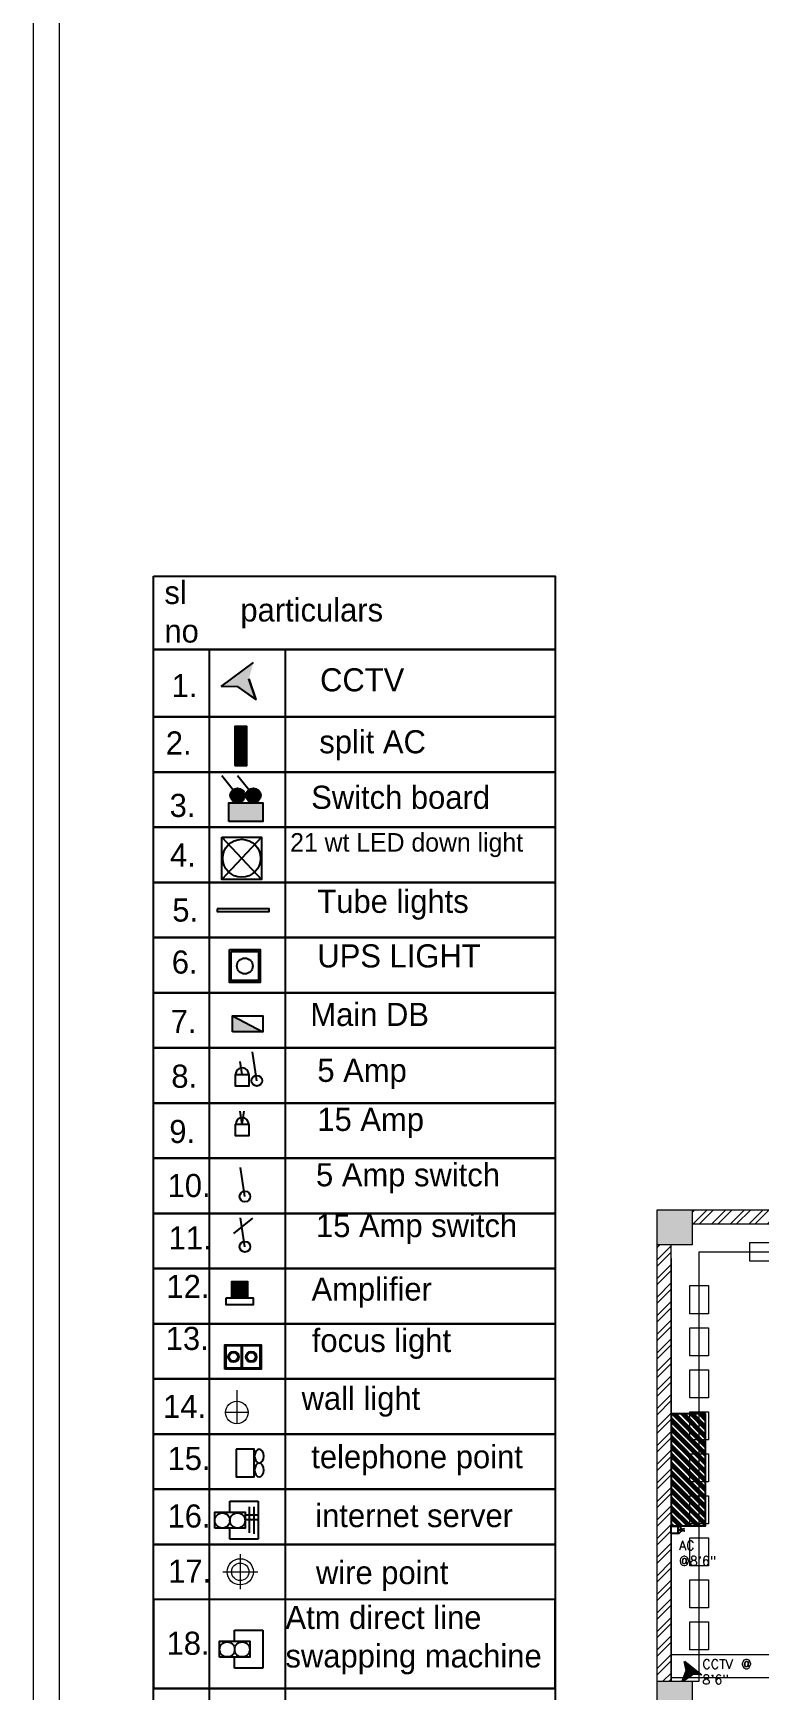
# Model space of a CAD drawing. Header units: inches. Extents: x 111501 to 134888, y 46021 to 52102.
# Drawn here: x 113677 to 113987, y 47033 to 47742 of the extents above; entities that cross this region are included whole.
import ezdxf

# ---------------------------------------------------------------- set-up
doc = ezdxf.new("R2010")
doc.units = ezdxf.units.IN
doc.header["$MEASUREMENT"] = 0
for name, color, linetype, lineweight in [('column', 252, 'Continuous', 9), ('dimension', 250, 'Continuous', 0), ('electrical 2', 1, 'Continuous', 0), ('FURNITURE', 14, 'Continuous', 18), ('furnuture light', 142, 'Continuous', 0), ('SHEET', 7, 'Continuous', 30), ('text1', 7, 'Continuous', 0), ('wall', 7, 'Continuous', 9)]:
    doc.layers.add(name, color=color, linetype=linetype, lineweight=lineweight)
for name, color, linetype in [('electrical layout', 250, 'Continuous'), ('electrical planing', 251, 'Continuous'), ('false ceiling', 5, 'Continuous')]:
    doc.layers.add(name, color=color, linetype=linetype)
doc.styles.get("Standard").update_dxf_attribs({"font": 'txt.shx', "height": 6})
pattern_1 = [(45, (15065.448, 38.135), (-3.97747564, 3.97747564), []), (45, (15068.0994, 38.135), (-3.97747564, 3.97747564), [])]

# ---------------------------------------------------------------- blocks, each defined once
blk = doc.blocks.new('ac')
h = blk.add_hatch()
h.set_pattern_fill('ANSI34', color=5, scale=0.610107, angle=270, style=0)
h.set_pattern_definition([(315, (22596.1116, 2489.52766), (0.32355821, 0.32355821), []), (315, (22596.1116, 2489.4198), (0.32355821, 0.32355821), []), (315, (22596.1116, 2489.31195), (0.32355821, 0.32355821), []), (315, (22596.1116, 2489.2041), (0.32355821, 0.32355821), [])])
h.paths.add_polyline_path([(24130.22, 5022.76), (24130.22, 5030.99), (24132.75, 5030.99), (24132.75, 5022.76)])
at = {"color": 0, "ltscale": 7}
blk.add_lwpolyline([(24130.22, 5022.76), (24132.75, 5022.76), (24132.75, 5030.99), (24130.22, 5030.99)], close=True, dxfattribs=at)
blk = doc.blocks.new('cctv')
at = {"layer": 'electrical layout'}
h = blk.add_hatch(color=122, dxfattribs=at)
h.set_gradient(color1=(19, 236, 153), color2=(76, 0, 0), one_color=1)
h.paths.add_polyline_path([(24133.65, 5037.24), (24127.98, 5043.08), (24131.36, 5042.62), (24135.52, 5044.65), (24133.39, 5040.62)])
h = blk.add_hatch(color=122, dxfattribs=at)
h.set_gradient(color1=(19, 236, 153), color2=(76, 0, 0), rotation=90, one_color=1, name='HEMISPHERICAL')
h.paths.add_polyline_path([(24127.98, 5043.08), (24131.36, 5042.62), (24135.52, 5044.65), (24133.39, 5040.62), (24133.65, 5037.24)])
at = {"layer": 'electrical layout', "color": 7}
blk.add_lwpolyline([(24133.39, 5040.62), (24135.52, 5044.65), (24135.52, 5044.65), (24131.36, 5042.62)], dxfattribs=at)
blk = doc.blocks.new('cct')
at = {"linetype": 'ByBlock'}
for p, q in [((-256.08, 4774.33), (-256.62, 4780.62)), ((-256.62, 4780.62), (-246.3, 4769.8)), ((-259.93, 4767.25), (-256.08, 4774.33)), ((-252.53, 4770.75), (-259.93, 4767.25))]:
    blk.add_line(p, q, dxfattribs=at)
at = {"layer": 'electrical planing', "color": 6, "xscale": 1.768501453454219, "yscale": 1.768501453454219, "zscale": 1.768501453454219, "rotation": 179.2941866071456}
blk.add_blockref('cctv', (42530.42, 13162.25), dxfattribs=at)
blk = doc.blocks.new('dgh')
at = {"layer": 'electrical planing', "linetype": 'ByBlock'}
h = blk.add_hatch(color=36, dxfattribs=at)
h.set_gradient(color1=(121, 78, 22), color2=(227, 174, 104), one_color=1, tint=0.65, name='SPHERICAL')
h.paths.add_polyline_path([(-72.26, 1878.91, -1), (-72.26, 1875.82, -1)])
h = blk.add_hatch(color=36, dxfattribs=at)
h.set_gradient(color1=(121, 78, 22), color2=(227, 174, 104), one_color=1, tint=0.65, name='SPHERICAL')
h.paths.add_polyline_path([(-68.91, 1878.91, -1), (-68.91, 1875.82, -1)])
h = blk.add_hatch(color=36, dxfattribs=at)
h.set_gradient(color1=(121, 78, 22), color2=(227, 174, 104), one_color=1, tint=0.65, name='CYLINDER')
h.paths.add_polyline_path([(-74.07, 1871.89), (-74.07, 1875.82), (-66.95, 1875.82), (-66.95, 1871.89)])
at = {"layer": 'electrical planing', "color": 7, "linetype": 'ByBlock'}
for p, q in [((-72.26, 1877.37), (-75.59, 1881.54)), ((-68.91, 1877.37), (-72.24, 1881.54))]:
    blk.add_line(p, q, dxfattribs=at)
blk.add_lwpolyline([(-74.07, 1871.89), (-74.07, 1875.82), (-66.95, 1875.82), (-66.95, 1871.89)], close=True, dxfattribs=at)
for centre in [(-72.26, 1877.37), (-68.91, 1877.37)]:
    blk.add_circle(centre, 1.55, dxfattribs=at)
blk = doc.blocks.new('5 amp')
at = {"color": 6}
blk.add_line((24133.41, 4862.91), (24132.99, 4865.66), dxfattribs=at)
blk.add_lwpolyline([(24132.01, 4862.91), (24134.78, 4862.91), (24134.79, 4860.45), (24132.02, 4860.44)], close=True, dxfattribs=at)
blk.add_arc((24133.4, 4862.91), 1.38, 359.9995, 180.3454, dxfattribs=at)
blk = doc.blocks.new('15 amp')
at = {"color": 6}
for q in [(24132.99, 4855.15), (24133.82, 4855.15)]:
    blk.add_line((24133.41, 4852.4), q, dxfattribs=at)
blk.add_lwpolyline([(24132.02, 4852.4), (24134.79, 4852.4), (24134.79, 4849.94), (24132.02, 4849.94)], close=True, dxfattribs=at)
blk.add_arc((24133.41, 4852.4), 1.38, 0, 180, dxfattribs=at)
blk = doc.blocks.new('ampli')
at = {"layer": 'dimension'}
h = blk.add_hatch(color=97, dxfattribs=at)
h.set_gradient(color1=(46, 142, 62), one_color=1, tint=1, name='CURVED')
h.paths.add_polyline_path([(3286.92, 2104.21), (3288, 2105.31), (3282.35, 2105.31), (3283.39, 2104.25, -0.41885)])
h = blk.add_hatch(color=97, dxfattribs=at)
h.set_gradient(color1=(46, 142, 62), rotation=90, one_color=1, tint=1, name='INVCURVED')
h.paths.add_polyline_path([(3282.35, 2099.52), (3283.46, 2100.66, -0.210258), (3282.65, 2102.49, -0.199678), (3283.39, 2104.25), (3282.35, 2105.31)])
h = blk.add_hatch(color=233, dxfattribs=at)
h.set_gradient(color1=(219, 123, 161), one_color=1, tint=1, name='SPHERICAL')
h.paths.add_polyline_path([(3286.92, 2104.21, 0.41885), (3283.39, 2104.25), (3285.17, 2102.41)])
h.paths.add_polyline_path([(3283.46, 2100.66), (3285.17, 2102.41), (3283.39, 2104.25, 0.199678), (3282.65, 2102.49, 0.210258)])
h.paths.add_polyline_path([(3285.17, 2102.41), (3286.85, 2100.69, 0.204601), (3287.62, 2102.49, 0.194044), (3286.92, 2104.21)])
h.paths.add_polyline_path([(3286.85, 2100.69), (3285.17, 2102.41), (3283.46, 2100.66, 0.395179)])
h = blk.add_hatch(color=97, dxfattribs=at)
h.set_gradient(color1=(46, 142, 62), rotation=90, one_color=1, tint=1, name='INVCURVED')
h.paths.add_polyline_path([(3288, 2105.31), (3286.92, 2104.21, -0.194044), (3287.62, 2102.49, -0.204601), (3286.85, 2100.69), (3288, 2099.52)])
h = blk.add_hatch(color=97, dxfattribs=at)
h.set_gradient(color1=(46, 142, 62), one_color=1, tint=1, name='INVCURVED')
h.paths.add_polyline_path([(3288, 2099.52), (3286.85, 2100.69, -0.395179), (3283.46, 2100.66), (3282.35, 2099.52)])
blk.add_lwpolyline([(3280.5, 2099.52), (3289.85, 2099.52), (3289.85, 2097.08), (3280.5, 2097.08)], close=True)
at = {"layer": 'dimension', "color": 7}
for p, q in [((3282.35, 2105.31), (3288, 2099.52)), ((3288, 2105.31), (3282.35, 2099.52))]:
    blk.add_line(p, q, dxfattribs=at)
blk.add_lwpolyline([(3282.35, 2105.31), (3288, 2105.31), (3288, 2099.52), (3282.35, 2099.52)], close=True, dxfattribs=at)
blk.add_circle((3285.14, 2102.49), 2.48, dxfattribs=at)
blk = doc.blocks.new('swr')
at = {"layer": 'electrical planing', "color": 6}
for points in [[(15699.4, -3477.78), (15710.46, -3477.78), (15710.46, -3494.34), (15699.4, -3494.34)], [(15699.9, -3485.42), (15709.96, -3485.42), (15709.96, -3478.28), (15699.9, -3478.28)], [(15699.9, -3493.84), (15709.96, -3493.84), (15709.96, -3485.67), (15699.9, -3485.67)]]:
    blk.add_lwpolyline(points, close=True, dxfattribs=at)
for centre, radius in [((15704.95, -3481.79), 2.46), ((15704.95, -3481.79), 1.96), ((15704.95, -3489.84), 2.46), ((15704.95, -3489.84), 1.96)]:
    blk.add_circle(centre, radius, dxfattribs=at)
blk = doc.blocks.new('hk')
for centre in [(22586.2, 4640.71), (22589.39, 4640.71)]:
    blk.add_circle(centre, 1.59)
at = {"layer": 'electrical layout', "color": 7, "linetype": 'ByBlock'}
for p, q in [((22587.79, 4642.44), (22587.79, 4644.79)), ((22587.79, 4644.79), (22593.74, 4644.79)), ((22593.74, 4644.79), (22593.74, 4636.79)), ((22587.76, 4636.79), (22587.76, 4639.11)), ((22593.74, 4636.79), (22587.76, 4636.79))]:
    blk.add_line(p, q, dxfattribs=at)
blk.add_lwpolyline([(22584.6, 4639.11), (22584.6, 4642.44), (22590.98, 4642.44), (22590.98, 4639.11)], close=True, dxfattribs=at)
blk = doc.blocks.new('qer')
at = {"layer": 'electrical planing', "color": 7}
for p, q in [((16267.93, -4908.47), (16267.93, -4913.99)), ((16268.92, -4908.47), (16268.92, -4914.16)), ((16267.42, -4910.15), (16269.85, -4910.15)), ((16267.42, -4911.15), (16269.85, -4911.15))]:
    blk.add_line(p, q, dxfattribs=at)
at = {"layer": 'electrical planing', "color": 6}
blk.add_blockref('hk', (-6323.89, -9552.07), dxfattribs=at)
blk = doc.blocks.new('wall light')
at = {"layer": 'furnuture light'}
for p, q in [((16896.93, 24760.98), (16896.93, 24754.37)), ((16890.32, 24757.67), (16900.23, 24757.67))]:
    blk.add_line(p, q, dxfattribs=at)
blk.add_circle((16896.93, 24757.67), 3.3, dxfattribs=at)
blk = doc.blocks.new('POINT')
at = {"layer": 'electrical 2'}
for p, q in [((-3013.56, 3860.74, 29.22), (-3013.56, 3855.65, 29.22)), ((-3016.11, 3858.19, 29.22), (-3011.02, 3858.19, 29.22))]:
    blk.add_line(p, q, dxfattribs=at)
for radius in [1.91, 1.27]:
    blk.add_circle((-3013.56, 3858.19, 29.22), radius, dxfattribs=at)

msp = doc.modelspace()

# ---------------------------------------------------------------- hatches: boundary and pattern name
at = {"layer": 'column'}
msp.add_hatch(color=256, dxfattribs=at).paths.add_polyline_path([(113943.75, 47238.67), (113943.75, 47223.67), (113958.75, 47223.67), (113958.75, 47238.67)])
h = msp.add_hatch(color=256, dxfattribs=at)
h.paths.add_polyline_path([(113943.75, 47032.79), (113943.75, 47021.79), (113954.75, 47021.79), (113954.75, 47032.79)])
h.paths.add_polyline_path([(113954.75, 47032.79), (113954.75, 47036.79), (113943.75, 47036.79), (113943.75, 47032.79)])
h.paths.add_polyline_path([(113954.75, 47021.79), (113958.75, 47021.79), (113958.75, 47032.79), (113954.75, 47032.79)])
h.paths.add_polyline_path([(113958.75, 47036.79), (113954.75, 47036.79), (113954.75, 47032.79), (113958.75, 47032.79)])
at = {"layer": 'electrical planing', "ltscale": 7}
msp.add_hatch(color=6, dxfattribs=at).paths.add_polyline_path([(113762.07, 47314.91), (113775, 47314.91), (113762.07, 47321.66)])
at = {"layer": 'wall', "lineweight": 5}
h = msp.add_hatch(dxfattribs=at)
h.set_pattern_fill('ANSI32', color=256, scale=15, style=0)
h.set_pattern_definition(pattern_1)
h.paths.add_polyline_path([(113958.75, 47232.67), (113958.75, 47238.67), (113992.75, 47238.67), (113992.75, 47348.67), (113998.75, 47348.67), (113998.75, 47340.18), (113998.75, 47322.13), (113998.75, 47313.18), (113998.75, 47295.12), (113998.75, 47286.66), (113998.75, 47268.6), (113998.75, 47257.7), (113998.75, 47239.65), (113998.75, 47232.67)])
h.paths.add_polyline_path([(113992.75, 47363.67), (113998.75, 47363.67), (113998.75, 47552.59), (113992.75, 47552.59)])
h = msp.add_hatch(dxfattribs=at)
h.set_pattern_fill('ANSI32', color=256, scale=15, style=0)
h.set_pattern_definition(pattern_1)
h.paths.add_polyline_path([(113943.75, 47036.74), (113943.75, 47223.67), (113949.75, 47223.67), (113949.75, 47036.74)])

# ---------------------------------------------------------------- linework, layer by layer
at = {"layer": 'column'}
for points in [[(113943.75, 47238.67), (113958.75, 47238.67), (113958.75, 47223.67), (113943.75, 47223.67)], [(113943.75, 47036.74), (113958.75, 47036.74), (113958.75, 47021.74), (113943.75, 47021.74)]]:
    msp.add_lwpolyline(points, close=True, dxfattribs=at)
at = {"layer": 'electrical layout', "color": 6}
for q in [(113955.66, 47102.13), (113955.66, 47101.2)]:
    msp.add_line((113952.54, 47101.67), q, dxfattribs=at)
msp.add_lwpolyline([(113952.54, 47103.24), (113952.54, 47100.09), (113949.75, 47100.09), (113949.75, 47103.24)], close=True, dxfattribs=at)
msp.add_arc((113952.54, 47101.67), 1.57, 270, 90, dxfattribs=at)
at = {"layer": 'electrical planing'}
for p, q in [((113757.55, 47398.2), (113774.42, 47380.13)), ((113774.42, 47398.2), (113757.55, 47380.13)), ((113762.07, 47321.66), (113775, 47314.91))]:
    msp.add_line(p, q, dxfattribs=at)
at = {"layer": 'electrical planing', "color": 6, "ltscale": 0.5}
for p, q in [((113772.5, 47293.93), (113770.6, 47306.35)), ((113767.38, 47244.36), (113765.48, 47256.78)), ((113767.38, 47222.84), (113765.48, 47235.26))]:
    msp.add_line(p, q, dxfattribs=at)
at = {"layer": 'electrical planing', "color": 6}
msp.add_line((113762.61, 47228.56), (113770.78, 47235.07), dxfattribs=at)
at = {"layer": 'electrical planing', "color": 7}
for points in [[(113728.29, 47509.9), (113900.07, 47509.9), (113900.07, 47033.68), (113728.29, 47033.68)], [(113728.29, 47509.9), (113900.07, 47509.9), (113900.07, 47478.51), (113728.29, 47478.51)], [(113752.18, 47478.51), (113784.6, 47478.51), (113784.6, 46939.19), (113752.18, 46939.19)], [(113728.29, 47033.68), (113900.07, 47033.68), (113900.07, 47071.74), (113728.29, 47071.74)], [(113728.29, 47033.68), (113900.07, 47033.68), (113900.07, 47010.06), (113728.29, 47010.06)]]:
    msp.add_lwpolyline(points, close=True, dxfattribs=at)
for points in [[(113728.29, 47449.71), (113728.29, 47478.51), (113900.07, 47478.51), (113900.07, 47449.71), (113728.29, 47449.71)], [(113728.29, 47449.71), (113900.07, 47449.71), (113900.07, 47426.09), (113728.29, 47426.09)], [(113728.29, 47426.09), (113900.07, 47426.09), (113900.07, 47402.46), (113728.29, 47402.46)], [(113728.29, 47402.46), (113900.07, 47402.46), (113900.07, 47378.84), (113728.29, 47378.84)], [(113728.29, 47378.84), (113900.07, 47378.84), (113900.07, 47355.22), (113728.29, 47355.22)], [(113728.29, 47355.22), (113900.07, 47355.22), (113900.07, 47331.59), (113728.29, 47331.59)], [(113728.29, 47331.59), (113900.07, 47331.59), (113900.07, 47307.97), (113728.29, 47307.97)], [(113728.29, 47307.97), (113900.07, 47307.97), (113900.07, 47284.35), (113728.29, 47284.35)], [(113728.29, 47284.35), (113900.07, 47284.35), (113900.07, 47260.72), (113728.29, 47260.72)], [(113728.29, 47260.72), (113900.07, 47260.72), (113900.07, 47237.1), (113728.29, 47237.1)], [(113728.29, 47237.1), (113900.07, 47237.1), (113900.07, 47213.48), (113728.29, 47213.48)], [(113728.29, 47213.48), (113900.07, 47213.48), (113900.07, 47189.85), (113728.29, 47189.85)], [(113728.29, 47189.85), (113900.07, 47189.85), (113900.07, 47166.23), (113728.29, 47166.23)], [(113728.29, 47166.23), (113900.07, 47166.23), (113900.07, 47142.61), (113728.29, 47142.61)], [(113728.29, 47142.61), (113900.07, 47142.61), (113900.07, 47118.99), (113728.29, 47118.99)], [(113728.29, 47118.99), (113900.07, 47118.99), (113900.07, 47095.36), (113728.29, 47095.36)], [(113728.29, 47095.36), (113900.07, 47095.36), (113900.07, 47071.74), (113728.29, 47071.74)]]:
    msp.add_lwpolyline(points, dxfattribs=at)
at = {"layer": 'electrical planing'}
msp.add_lwpolyline([(113757.55, 47398.2), (113774.42, 47398.2), (113774.42, 47380.13), (113757.55, 47380.13)], close=True, dxfattribs=at)
msp.add_lwpolyline([(113757.55, 47398.2), (113774.42, 47398.2), (113774.42, 47380.13), (113757.55, 47380.13)], close=True, dxfattribs=at)
msp.add_lwpolyline([(113757.55, 47398.2), (113774.42, 47398.2), (113774.42, 47380.13), (113757.55, 47380.13)], close=True, dxfattribs=at)
at = {"layer": 'electrical planing', "color": 30}
msp.add_lwpolyline([(113755.46, 47367.5), (113755.46, 47366.42), (113777.7, 47366.42), (113777.7, 47367.5)], close=True, dxfattribs=at)
at = {"layer": 'electrical planing', "color": 6, "linetype": 'ByBlock'}
for points in [[(113760.75, 47350.04), (113773.93, 47350.04), (113773.93, 47336.03), (113760.75, 47336.03)], [(113761.54, 47349.25), (113773.14, 47349.25), (113773.14, 47336.82), (113761.54, 47336.82)], [(113761.54, 47349.25), (113773.14, 47349.25), (113773.14, 47336.82), (113761.54, 47336.82)], [(113761.54, 47349.25), (113773.14, 47349.25), (113773.14, 47336.82), (113761.54, 47336.82)]]:
    msp.add_lwpolyline(points, close=True, dxfattribs=at)
at = {"layer": 'electrical planing', "color": 7, "linetype": 'ByBlock'}
msp.add_lwpolyline([(113762.07, 47314.91), (113762.07, 47321.66), (113775, 47321.66), (113775, 47314.91)], close=True, dxfattribs=at)
at = {"layer": 'electrical planing', "color": 6}
msp.add_lwpolyline([(113763.63, 47136.08), (113763.63, 47124.34), (113771.29, 47124.34), (113771.29, 47136.08)], close=True, dxfattribs=at)
at = {"layer": 'electrical planing'}
msp.add_circle((113765.99, 47389.17), 8.11, dxfattribs=at)
msp.add_circle((113765.99, 47389.17), 8.11, dxfattribs=at)
msp.add_circle((113765.99, 47389.17), 8.11, dxfattribs=at)
at = {"layer": 'electrical planing', "color": 6, "linetype": 'ByBlock'}
msp.add_circle((113767.34, 47343.04), 3.39, dxfattribs=at)
at = {"layer": 'electrical planing', "color": 6, "ltscale": 0.5}
for centre in [(113772.5, 47293.93), (113767.38, 47244.36), (113767.38, 47222.84)]:
    msp.add_circle(centre, 2.28, dxfattribs=at)
at = {"layer": 'electrical planing', "color": 6, "extrusion": (0, 0, -1)}
for centre in [(113773.49, 47133.16), (113773.49, 47127.2)]:
    msp.add_ellipse(centre, major_axis=(0, 2.97), ratio=0.658121, dxfattribs=at)
at = {"layer": 'false ceiling', "lineweight": 5}
msp.add_lwpolyline([(113992.75, 47038.24), (113949.75, 47038.24), (113949.75, 47048.24), (113992.75, 47048.24)], dxfattribs=at)
at = {"layer": 'FURNITURE', "lineweight": 5}
for points in [[(113961.75, 47220.67), (114038.75, 47220.67), (114038.75, 47232.67), (113998.75, 47232.67)], [(113961.75, 47036.74), (113961.75, 47220.67)], [(113949.75, 47217.74), (113949.75, 47036.74), (113961.75, 47036.74)]]:
    msp.add_lwpolyline(points, dxfattribs=at)
for points in [[(113983.41, 47224.67), (113995.41, 47224.67), (113995.41, 47216.67), (113983.41, 47216.67)], [(113965.75, 47206.16), (113965.75, 47194.16), (113957.75, 47194.16), (113957.75, 47206.16)], [(113965.75, 47188.16), (113965.75, 47176.16), (113957.75, 47176.16), (113957.75, 47188.16)], [(113965.75, 47170.16), (113965.75, 47158.16), (113957.75, 47158.16), (113957.75, 47170.16)], [(113965.75, 47152.16), (113965.75, 47140.16), (113957.75, 47140.16), (113957.75, 47152.16)], [(113965.75, 47134.16), (113965.75, 47122.16), (113957.75, 47122.16), (113957.75, 47134.16)], [(113965.75, 47116.16), (113965.75, 47104.16), (113957.75, 47104.16), (113957.75, 47116.16)], [(113965.75, 47098.16), (113965.75, 47086.16), (113957.75, 47086.16), (113957.75, 47098.16)], [(113965.75, 47080.16), (113965.75, 47068.16), (113957.75, 47068.16), (113957.75, 47080.16)], [(113965.75, 47062.16), (113965.75, 47050.16), (113957.75, 47050.16), (113957.75, 47062.16)]]:
    msp.add_lwpolyline(points, close=True, dxfattribs=at)
at = {"layer": 'SHEET', "color": 0, "lineweight": 5, "ltscale": 25}
for points in [[(113676.77, 46327.43), (114525.12, 46327.43), (114525.12, 48100.82), (113676.77, 48100.82)], [(113687.83, 46338.49), (114514.05, 46338.49), (114514.05, 48089.76), (113687.83, 48089.76)]]:
    msp.add_lwpolyline(points, close=True, dxfattribs=at)
at = {"layer": 'wall'}
for p, q in [((113958.75, 47238.67), (113992.75, 47238.67)), ((113958.75, 47232.67), (113998.75, 47232.67)), ((113943.75, 47036.74), (113943.75, 47223.67)), ((113949.75, 47036.74), (113949.75, 47223.67))]:
    msp.add_line(p, q, dxfattribs=at)

# ---------------------------------------------------------------- block references
at = {"layer": 'electrical layout', "color": 6, "xscale": 5.828937824015538, "yscale": 5.828937824015538, "zscale": 5.828937824015538}
msp.add_blockref('ac', (-26703.79, 17825.9), dxfattribs=at)
at = {"layer": 'electrical layout', "xscale": 0.6159647207180482, "yscale": 0.6159647207180482, "zscale": 0.6159647207180482, "rotation": 7.437897843502262}
msp.add_blockref('cct', (114493.45, 44145.72), dxfattribs=at)
at = {"layer": 'electrical planing', "xscale": 1.146571080966422, "yscale": 1.146571080966422, "zscale": 1.146571080966422, "rotation": 82.87826301745902}
msp.add_blockref('cct', (119232.77, 47075.19), dxfattribs=at)
at = {"layer": 'electrical planing', "color": 6, "xscale": 2.027712623177691, "yscale": 2.027712623177691, "zscale": 2.027712623177691}
for name, p in [('ac', (64833.89, 37244.22)), ('5 amp', (64830.61, 37436)), ('15 amp', (64830.61, 37436))]:
    msp.add_blockref(name, p, dxfattribs=at)
at = {"layer": 'electrical planing'}
for name, p, xscale, yscale, zscale in [('dgh', (113910.74, 43609.31), 2.027712623177691, 2.027712623177691, 2.027712623177691), ('qer', (80782.44, 57064.43), 2.027712623177691, 2.027712623177691, 2.027712623177691), ('POINT', (122626.95, 35738.36, -85.92), 2.940569630624843, 2.940569630624843, 2.940569630624843), ('hk', (67961.43, 37640.35), 2.027712623177691, 2.027712623177691, 2.027712623177691)]:
    msp.add_blockref(name, p, dxfattribs=dict(at, xscale=xscale, yscale=yscale, zscale=zscale))
at = {"layer": 'electrical planing', "color": 1, "xscale": 1.23712210094427, "yscale": 1.237122100940582, "zscale": 1.237122100940206}
msp.add_blockref('ampli', (109700.95, 44603.58), dxfattribs=at)
at = {"layer": 'electrical planing', "color": 6, "xscale": 0.9406351625804911, "yscale": 0.9406351625804911, "zscale": 0.9406351625804911, "rotation": 90}
msp.add_blockref('swr', (110487.42, 32403.03, 23.19), dxfattribs=at)
at = {"layer": 'electrical planing', "linetype": 'ByBlock', "xscale": 1.456371091271784, "yscale": 1.456371091271784, "zscale": 1.456371091271784, "rotation": 270}
msp.add_blockref('wall light', (77707.54, 71760.05), dxfattribs=at)

# ---------------------------------------------------------------- texts
at = {"layer": 'electrical layout', "color": 0, "insert": (113963.09, 47046.12), "char_height": 4, "width": 30.1224, "attachment_point": 1}
msp.add_mtext('CCTV @ 8\'6"', dxfattribs=at)
at = {"layer": 'electrical planing', "color": 7, "char_height": 9.897, "attachment_point": 1}
for s, insert, width in [('{\\fViner Hand ITC|b0|i0|c0|p66;sl\\Pno}', (113732.93, 47507.93), 23.1669), ('{\\fViner Hand ITC|b0|i0|c0|p66;particulars}', (113765.44, 47500.45), 141.8975), ('{\\fViner Hand ITC|b0|i0|c0|p66;1.}', (113736.01, 47468.06), 23.1669), ('{\\fViner Hand ITC|b0|i0|c0|p66;CCTV}', (113799.55, 47470.53), 141.8975), ('{\\fViner Hand ITC|b0|i0|c0|p66;2.}', (113733.53, 47443.49), 23.1669), ('{\\fViner Hand ITC|b0|i0|c0|p66;split AC}', (113799.21, 47444.01), 141.8975), ('{\\fViner Hand ITC|b0|i0|c0|p66;Switch board}', (113795.74, 47420.23), 141.8975), ('{\\fViner Hand ITC|b0|i0|c0|p66;3.}', (113735.17, 47416.75), 23.1669), ('{\\fViner Hand ITC|b0|i0|c0|p66;\\H0.80139x;21 wt LED down light\\H1.247831x; }', (113786.75, 47399.95), 141.8975), ('{\\fViner Hand ITC|b0|i0|c0|p66;4.}', (113735.35, 47395.52), 23.1669), ('{\\fViner Hand ITC|b0|i0|c0|p66;Tube lights}', (113798.38, 47375.68), 141.8975), ('{\\fViner Hand ITC|b0|i0|c0|p66;5.}', (113736.31, 47371.95), 23.1669), ('{\\fViner Hand ITC|b0|i0|c0|p66;6.}', (113736.09, 47349.68), 23.1669), ('{\\fViner Hand ITC|b0|i0|c0|p66;UPS LIGHT}', (113798.38, 47352.32), 141.8975), ('{\\fViner Hand ITC|b0|i0|c0|p66;Main DB}', (113795.38, 47327.25), 141.8975), ('{\\fViner Hand ITC|b0|i0|c0|p66;7.}', (113735.6, 47324.21), 23.1669), ('{\\fViner Hand ITC|b0|i0|c0|p66;8.}', (113735.9, 47300.8), 23.1669), ('{\\fViner Hand ITC|b0|i0|c0|p66;5 Amp}', (113798.38, 47303.31), 141.8975), ('{\\fViner Hand ITC|b0|i0|c0|p66;9.}', (113735.03, 47277.14), 23.1669), ('{\\fViner Hand ITC|b0|i0|c0|p66;15 Amp}', (113798.38, 47282.31), 141.8975), ('{\\fViner Hand ITC|b0|i0|c0|p66;5 Amp switch}', (113797.8, 47258.6), 141.8975), ('{\\fViner Hand ITC|b0|i0|c0|p66;10.}', (113734.3, 47253.99), 23.1669), ('{\\fViner Hand ITC|b0|i0|c0|p66;15 Amp switch}', (113797.8, 47236.84), 141.8975), ('{\\fViner Hand ITC|b0|i0|c0|p66;11.}', (113734.74, 47231.56), 23.1669), ('{\\fViner Hand ITC|b0|i0|c0|p66;12.}', (113733.79, 47210.77), 23.1669), ('{\\fViner Hand ITC|b0|i0|c0|p66;Amplifier}', (113795.89, 47209.65), 141.8975), ('{\\fViner Hand ITC|b0|i0|c0|p66;13.}', (113733.49, 47188.52), 23.1669), ('{\\fViner Hand ITC|b0|i0|c0|p66;focus light}', (113795.99, 47187.64), 141.8975), ('{\\fViner Hand ITC|b0|i0|c0|p66;wall light}', (113791.63, 47162.88), 141.8975), ('{\\fViner Hand ITC|b0|i0|c0|p66;14.}', (113732.36, 47159.4), 23.1669), ('{\\fViner Hand ITC|b0|i0|c0|p66;15.}', (113734.26, 47137.11), 23.1669), ('{\\fViner Hand ITC|b0|i0|c0|p66;telephone point}', (113795.77, 47137.86), 141.8975), ('{\\fViner Hand ITC|b0|i0|c0|p66;16.}', (113734.26, 47112.48), 23.1669), ('{\\fViner Hand ITC|b0|i0|c0|p66;internet server}', (113797.48, 47112.65), 141.8975), ('{\\fViner Hand ITC|b0|i0|c0|p66;17.}', (113734.54, 47088.85), 23.1669), ('{\\fViner Hand ITC|b0|i0|c0|p66;wire point}', (113797.77, 47088.25), 141.8975), ('{\\fViner Hand ITC|b0|i0|c0|p66;Atm direct line\\Pswapping machine}', (113784.74, 47069.05), 141.8975), ('{\\fViner Hand ITC|b0|i0|c0|p66;18.}', (113733.85, 47057.98), 23.1669)]:
    msp.add_mtext(s, dxfattribs=dict(at, insert=insert, width=width))
at = {"layer": 'text1', "color": 0, "insert": (113953.08, 47096.94), "char_height": 4, "width": 22.5097, "attachment_point": 1}
msp.add_mtext('AC @8\'6"', dxfattribs=at)

doc.saveas('drawing.dxf')
